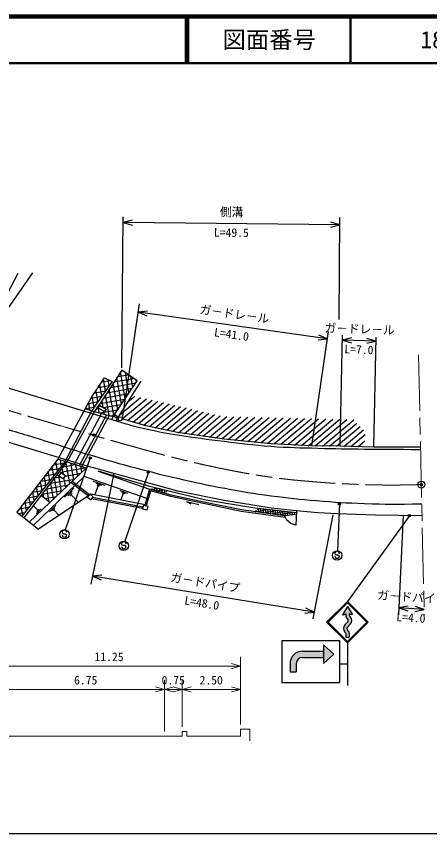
# Model space of a CAD drawing. Units: millimetres, scale not verified, with parts at other scales. Extents: x 40000 to 680000, y 20000 to 380000.
# Drawn here: x 472464 to 560968, y 205000 to 380000 of the extents above; entities that cross this region are included whole.
import ezdxf
from ezdxf.enums import TextEntityAlignment as Align

# ---------------------------------------------------------------- set-up
doc = ezdxf.new("R2010")
doc.units = ezdxf.units.MM
doc.header["$LTSCALE"] = 1000
doc.header["$PDMODE"] = 32
doc.header["$PDSIZE"] = 500
doc.linetypes.add('CHAIN', pattern=[18.5, 12, -1.5, 3.5, -1.5])
for name, color, linetype, lineweight in [('M-BGD', 7, 'Continuous', 25), ('M-BMK', 2, 'CHAIN', 13), ('M-BMK-SRVR', 3, 'Continuous', 25), ('M-STR-HTXT', 7, 'Continuous', 13), ('M-STR-STRC', 7, 'Continuous', 25), ('M-TTL', 2, 'Continuous', 140), ('M-TTL-BAND', 7, 'Continuous', 25), ('M-TTL-LINE', 7, 'Continuous', 50)]:
    doc.layers.add(name, color=color, linetype=linetype, lineweight=lineweight)
doc.layers.add('M-TTL-TXT', color=7, linetype='Continuous')
doc.styles.add('@ＭＳ ゴシック', font='')
doc.styles.add('ＭＳ ゴシック', font='')
doc.styles.get('@ＭＳ ゴシック').set_extended_font_data('@MS Gothic')
doc.styles.get('ＭＳ ゴシック').set_extended_font_data('MS Gothic')

msp = doc.modelspace()

# ---------------------------------------------------------------- hatches: boundary and pattern name
at = {"layer": 'M-BGD'}
h = msp.add_hatch(dxfattribs=at)
h.set_pattern_fill('USER', color=256, style=0, pattern_type=2)
h.set_pattern_definition([(190, (248271339, 336810221), (173.64818, -984.80775), []), (280, (248271339, 336810221), (984.80775, 173.64818), [])])
h.paths.add_polyline_path([(490168, 296813), (490325, 296699), (490356, 296677), (491726, 295899), (491324, 295358), (489975, 296125), (489737, 296260), (489185, 295393), (492358, 294543), (493229, 294309), (493260, 294356), (493453, 294647), (498324, 301978), (495020, 304256)])
h = msp.add_hatch(dxfattribs=at)
h.set_pattern_fill('USER', color=256, style=0, pattern_type=2)
h.set_pattern_definition([(190, (248268444, 336810169), (173.64818, -984.80775), []), (280, (248268444, 336810169), (984.80775, 173.64818), [])])
h.paths.add_polyline_path([(488655, 298518), (487229, 295961), (488620, 295544), (489403, 296779), (492950, 301804), (491351, 302621)])
h = msp.add_hatch(dxfattribs=at)
h.set_pattern_fill('USER', color=256, style=0, pattern_type=2)
h.set_pattern_definition([(220, (248321470, 336802619), (642.78761, -766.04444), [])])
h.paths.add_polyline_path([(547055, 287804), (547197, 291038), (544673, 293679), (516678, 294325), (497252, 298844), (494319, 294183), (495061, 293838), (500185, 292340), (506967, 290880), (516983, 289445), (527025, 288480), (535738, 288023), (541789, 287945)])
h = msp.add_hatch(dxfattribs=at)
h.set_pattern_fill('USER', color=256, style=0, pattern_type=2)
h.set_pattern_definition([(190, (248258901, 336794622), (173.64818, -984.80775), []), (280, (248258901, 336794622), (984.80775, 173.64818), [])])
h.paths.add_polyline_path([(472555, 273831), (473653, 272961), (482895, 284690), (481359, 285176)])
h = msp.add_hatch(dxfattribs=at)
h.set_pattern_fill('USER', color=256, style=0, pattern_type=2)
h.set_pattern_definition([(190, (248259488, 336791884), (173.64818, -984.80775), []), (280, (248259488, 336791884), (984.80775, 173.64818), [])])
h.paths.add_polyline_path([(477801, 277392), (479664, 275883), (484148, 280154), (484427, 280421), (487410, 283263), (486434, 283572), (483298, 284563), (481739, 282528), (482056, 282305), (482960, 281671), (482450, 280999), (481534, 281614), (481206, 281834)])
h = msp.add_hatch(dxfattribs=at)
h.set_pattern_fill('USER', color=256, style=0, pattern_type=2)
h.set_pattern_definition([(190, (248281189, 336791109), (86.82409, -492.40388), []), (280, (248281189, 336791109), (492.40388, 86.82409), [])])
h.paths.add_polyline_path([(504819, 278381), (504183, 277886), (501363, 278659), (501824, 279144)])
h = msp.add_hatch(dxfattribs=at)
h.set_pattern_fill('USER', color=256, style=0, pattern_type=2)
h.set_pattern_definition([(190, (248304427, 336786494), (86.82409, -492.40388), []), (280, (248304427, 336786494), (492.40388, 86.82409), [])])
h.paths.add_polyline_path([(532442, 273699), (532426, 273408), (529966, 273068), (523477, 273950), (524153, 274613)])
at = {"layer": 'M-STR-STRC'}
for points in [[(543363, 253624), (542348, 251981, 0.69923), (542436, 251871), (542989, 252052), (542989, 251807, 0.19891), (543318, 251012), (543439, 250890, -0.41421), (543439, 250360), (542819, 249740, 0.41421), (542819, 248150), (542879, 248090, -0.19891), (542989, 247825), (542989, 247043), (543738, 247043), (543738, 247825, 0.19891), (543409, 248620), (543409, 248620), (543349, 248680, -0.41421), (543349, 249210), (543969, 249830, 0.41421), (543969, 251420), (543969, 251420), (543848, 251542, -0.19891), (543738, 251807), (543738, 251807), (543738, 252052), (544291, 251871, 0.69923), (544378, 251981)], [(538203, 244077), (538203, 245413), (540429, 243409), (538203, 241405), (538203, 242741)], [(533749, 244077), (538203, 244077), (538203, 242741), (533749, 242741, 0.41421), (532413, 241405), (532413, 239623), (531077, 239623), (531077, 241405, -0.41421)]]:
    msp.add_hatch(color=256, dxfattribs=at).paths.add_polyline_path(points)

# ---------------------------------------------------------------- linework, layer by layer
at = {"layer": 'M-BGD'}
for p, q in [((495070, 304762), (495334, 337060)), ((497261, 336346), (495324, 335848)), ((541556, 315085), (541752, 336908)), ((541738, 335385), (495324, 335848)), ((495324, 335848), (497250, 335311)), ((539801, 334886), (541738, 335385)), ((541738, 335385), (539811, 335921)), ((468792, 317399), (472890, 325034)), ((470125, 316646), (475976, 325051)), ((495235, 294298), (498856, 318425)), ((500574, 316886), (498589, 316642)), ((539050, 310966), (498589, 316642)), ((498589, 316642), (500430, 315861)), ((535738, 288023), (539272, 312505)), ((539050, 310966), (537208, 311747)), ((541789, 287945), (542339, 311739)), ((537065, 310722), (539050, 310966)), ((544263, 311153), (542315, 310699)), ((549461, 310463), (542315, 310699)), ((542315, 310699), (544228, 310118)), ((547514, 310009), (549461, 310463)), ((549461, 310463), (547548, 311044)), ((548999, 287752), (549479, 311307)), ((493794, 293352), (499191, 301895)), ((487229, 295961), (481359, 285176)), ((489737, 296260), (490168, 296813)), ((489975, 296125), (490325, 296699)), ((482895, 284690), (488620, 295544)), ((489185, 295393), (483298, 284563)), ((490731, 294978), (484859, 284069)), ((491784, 294697), (485888, 283744)), ((492358, 294543), (486434, 283572)), ((493229, 294309), (492846, 293640)), ((494362, 293735), (493260, 294356)), ((494417, 294131), (493453, 294647)), ((494325, 293471), (494432, 294246)), ((494432, 294246), (495105, 294153)), ((495105, 294153), (494998, 293378)), ((494998, 293378), (494325, 293471)), ((482895, 284690), (473653, 272961)), ((482056, 282305), (481534, 281614)), ((493340, 282095), (488414, 258400)), ((487886, 277272), (484148, 280154)), ((488154, 277547), (484427, 280421)), ((488943, 280485), (491381, 279625)), ((489466, 280027), (490685, 279596)), ((482763, 277042), (484760, 278962)), ((483455, 277322), (484453, 278282)), ((489990, 279568), (489302, 277617)), ((489685, 279675), (490295, 279460)), ((494590, 278493), (496269, 277901)), ((501005, 278757), (500000, 275268)), ((501193, 278372), (500279, 275201)), ((483896, 277362), (484395, 277843)), ((484146, 277603), (485682, 276005)), ((488237, 277681), (487720, 277078)), ((487720, 277078), (488383, 276508)), ((488901, 277111), (488237, 277681)), ((488383, 276508), (488901, 277111)), ((499566, 274586), (488537, 276688)), ((499646, 274920), (488795, 276988)), ((495311, 277861), (494837, 276518)), ((494950, 278177), (495790, 277881)), ((495101, 277935), (495521, 277787)), ((479664, 275883), (475244, 271723)), ((477038, 274244), (476197, 275138)), ((479539, 273941), (480913, 275262)), ((480015, 274134), (480701, 274794)), ((499536, 274464), (499745, 275330)), ((499745, 275330), (500610, 275121)), ((500610, 275121), (500402, 274255)), ((508895, 276123), (511573, 275497)), ((508895, 276123), (509808, 275635)), ((477807, 274547), (476690, 273495)), ((477423, 274396), (476864, 273870)), ((477178, 274376), (476899, 274113)), ((480318, 274162), (480662, 274492)), ((480490, 274327), (481547, 273228)), ((500402, 274255), (499536, 274464)), ((532426, 273408), (529966, 273068)), ((540258, 273271), (535960, 250972)), ((555305, 273088), (554313, 251866)), ((474120, 272591), (477215, 270200)), ((490768, 260354), (488779, 260153)), ((536242, 252433), (488779, 260153)), ((488779, 260153), (490602, 259332)), ((534252, 252232), (536242, 252433)), ((536242, 252433), (534418, 253254)), ((556343, 253730), (554382, 253339)), ((559788, 252985), (554382, 253339)), ((554382, 253339), (556276, 252697)), ((557827, 252595), (559788, 252985)), ((559788, 252985), (557894, 253628))]:
    msp.add_line(p, q, dxfattribs=at)
for points in [[(495560, 292816), (456661, 304637), (455948, 306428), (458532, 310778), (467283, 321798)], [(488620, 295544), (493229, 294309), (498324, 301978), (495020, 304256), (490168, 296813), (490356, 296677), (491726, 295899), (491324, 295358), (489737, 296260), (489185, 295393)], [(559342, 273035), (549342, 273165), (541203, 273478), (537004, 273713), (532465, 274104), (527018, 274709), (516932, 276309), (507020, 278343), (496969, 281091), (486637, 283949), (461960, 291450), (450606, 294482), (447525, 295262)], [(559014, 287786), (548999, 287752), (541789, 287945), (535738, 288023), (527025, 288480), (516983, 289445), (506967, 290880), (500185, 292340), (495061, 293838)], [(487410, 283263), (481359, 285176), (472555, 273831)], [(472555, 273831), (474120, 272591), (483298, 284563)], [(487410, 283263), (479664, 275883), (477801, 277392)], [(481739, 282528), (482960, 281671), (482450, 280999), (481206, 281834)], [(532442, 273699), (523565, 274677), (513009, 276434), (504819, 278381), (501063, 279338), (489953, 282621), (501005, 278757)], [(500428, 276752), (486967, 281500), (476107, 271056)], [(529966, 273068), (520680, 274331), (512623, 275981), (505626, 277491), (501005, 278757)], [(530086, 272727), (520626, 274013), (512557, 275665), (505549, 277178), (501193, 278372)], [(500034, 275386), (488380, 277699), (477215, 270200)], [(532465, 274104), (532294, 271057), (531268, 271388), (530364, 272118), (530086, 272727), (529966, 273068)]]:
    msp.add_lwpolyline(points, dxfattribs=at)
msp.add_lwpolyline([(487229, 295961), (488655, 298518), (491351, 302621), (492950, 301804), (489403, 296779), (488620, 295544)], close=True, dxfattribs=at)
for points, knots in [([(559286, 275561), (553423, 275482), (551822, 275442), (547043, 275617), (543024, 275765), (540774, 275904), (536766, 276243), (532951, 276566), (530813, 276776), (527017, 277280), (523120, 277798), (520944, 278149), (517079, 278871), (513137, 279608), (510944, 280106), (507037, 281010), (503077, 281926), (500868, 282486), (496942, 283540), (493348, 284505), (491351, 285110), (487787, 286183), (483525, 287467), (481174, 288305), (476919, 289609), (473026, 290802), (470833, 291428), (466928, 292583), (463660, 293549), (461834, 294105), (458555, 295035), (456449, 295632), (455241, 295860), (453134, 296456), (453048, 296481), (453004, 296518), (452914, 296524), (452721, 296537), (452610, 296518), (452419, 296485), (452136, 296437), (451955, 296429), (451716, 296269), (451488, 296116), (451358, 296013), (451206, 295784), (450934, 295375), (450847, 295106), (450664, 294650), (450591, 294467), (450565, 294404), (450487, 294178)], [0, 0, 0, 0, 1, 1, 1, 2, 2, 2, 3, 3, 3, 4, 4, 4, 5, 5, 5, 6, 6, 6, 7, 7, 7, 8, 8, 8, 9, 9, 9, 10, 10, 10, 11, 11, 11, 12, 12, 12, 13, 13, 13, 14, 14, 14, 15, 15, 15, 16, 16, 16, 17, 17, 17, 17]), ([(559027, 287210), (553201, 287224), (551717, 287224), (547032, 287286), (543130, 287337), (540943, 287355), (537042, 287468), (533097, 287583), (530883, 287594), (526947, 287886), (523044, 288174), (520869, 288484), (516983, 288955), (513054, 289431), (510848, 289678), (506941, 290311), (503024, 290947), (500840, 291411), (497003, 292424), (496438, 292573), (496248, 292616), (495560, 292816)], [0, 0, 0, 0, 1, 1, 1, 2, 2, 2, 3, 3, 3, 4, 4, 4, 5, 5, 5, 6, 6, 6, 7, 7, 7, 7])]:
    msp.add_open_spline(points, degree=3, knots=knots, dxfattribs=at)
msp.add_point((489000, 290335), dxfattribs=at)
at = {"layer": 'M-BMK'}
msp.add_line((558576, 307497), (559817, 251713), dxfattribs=at)
msp.add_open_spline([(559193, 279744), (554814, 279654), (553653, 279606), (550103, 279666), (547978, 279702), (546787, 279731), (544664, 279823), (541670, 279952), (539991, 280026), (537004, 280276), (533081, 280606), (530877, 280767), (526979, 281320), (523052, 281877), (520863, 282282), (516974, 283061), (513054, 283846), (510875, 284369), (506992, 285321), (503051, 286288), (500872, 286941), (496959, 288017), (494255, 288760), (492749, 289207), (490054, 289981), (484155, 291675), (480854, 292639), (474966, 294369), (469602, 295945), (466632, 296945), (461246, 298442), (458846, 299110), (457501, 299486), (455081, 300078), (448021, 301807), (444097, 302926), (436966, 304337), (433070, 305107), (430883, 305532), (426950, 306084), (423079, 306628), (420886, 306761), (416986, 307023), (413093, 307285), (410906, 307435), (407004, 307423), (403095, 307412), (400906, 307245), (397007, 306962), (393100, 306679), (390905, 306523), (387026, 305971), (383083, 305410), (380897, 304939), (377002, 304105), (373087, 303266), (370893, 302786), (367021, 301763), (365030, 301237), (363922, 300910), (361962, 300276), (359977, 299634), (358884, 299215), (356926, 298494), (353036, 297061), (350841, 296295), (347016, 294696), (343023, 293026), (340874, 291888), (336988, 289983), (333045, 288050), (330867, 286906), (326980, 284862), (323023, 282781), (320863, 281509), (316947, 279352), (305279, 272927), (298762, 269292), (287089, 262875), (281458, 259780), (278266, 258115), (272651, 254990), (266798, 251734), (264949, 250670), (257737, 246527)], degree=3, knots=[0, 0, 0, 0, 1, 1, 1, 2, 2, 2, 3, 3, 3, 4, 4, 4, 5, 5, 5, 6, 6, 6, 7, 7, 7, 8, 8, 8, 9, 9, 9, 10, 10, 10, 11, 11, 11, 12, 12, 12, 13, 13, 13, 14, 14, 14, 15, 15, 15, 16, 16, 16, 17, 17, 17, 18, 18, 18, 19, 19, 19, 20, 20, 20, 21, 21, 21, 22, 22, 22, 23, 23, 23, 24, 24, 24, 25, 25, 25, 26, 26, 26, 27, 27, 27, 28, 28, 28, 28], dxfattribs=at)
at = {"layer": 'M-BMK-SRVR'}
msp.add_circle((559193, 279744), 750, dxfattribs=at)
msp.add_point((559193, 279744), dxfattribs=at)
msp.add_point((559193, 279744), dxfattribs=at)
at = {"layer": 'M-STR-HTXT'}
for p, q in [((520442, 228395), (520442, 242895)), ((520442, 240895), (464192, 240895)), ((518510, 241412), (520442, 240895)), ((520442, 240895), (518510, 240377)), ((502260, 236412), (504192, 235895)), ((504192, 226895), (504192, 237895)), ((504192, 235895), (506124, 236412)), ((506010, 236412), (507942, 235895)), ((507942, 227895), (507942, 237895)), ((507942, 235895), (509874, 236412)), ((518510, 236412), (520442, 235895)), ((504192, 235895), (470442, 235895)), ((504192, 235895), (502260, 235377)), ((507942, 235895), (504192, 235895)), ((506124, 235377), (504192, 235895)), ((507942, 235895), (506010, 235377)), ((520442, 235895), (507942, 235895)), ((509874, 235377), (507942, 235895)), ((520442, 235895), (518510, 235377)), ((504192, 225895), (470442, 225895)), ((507942, 225895), (504192, 225895)), ((507942, 225895), (507942, 226895)), ((507942, 226895), (508942, 226895)), ((508942, 226895), (508942, 225895)), ((520442, 225895), (508942, 225895)), ((520442, 225895), (520442, 227395)), ((522442, 227395), (520442, 227395)), ((522442, 227395), (522442, 224895))]:
    msp.add_line(p, q, dxfattribs=at)
at = {"layer": 'M-STR-STRC'}
for p, q in [((488305, 285452), (482938, 270074)), ((500752, 282420), (495700, 267599)), ((541636, 275614), (541205, 265575)), ((556549, 272949), (543363, 254739)), ((482259, 269469), (482365, 269333)), ((482365, 269333), (482610, 269221)), ((482610, 269221), (482911, 269219)), ((482911, 269219), (483156, 269080)), ((483156, 269080), (483256, 268962)), ((494962, 267008), (495068, 266871)), ((495068, 266871), (495313, 266760)), ((495313, 266760), (495614, 266757)), ((495614, 266757), (495859, 266618)), ((495859, 266618), (495959, 266500)), ((540642, 264956), (540748, 264820)), ((540748, 264820), (540993, 264708)), ((540993, 264708), (541294, 264705)), ((541294, 264705), (541539, 264566)), ((541539, 264566), (541638, 264448)), ((543363, 254739), (538909, 250284)), ((543363, 254421), (539227, 250284)), ((547818, 250284), (543363, 254739)), ((547500, 250284), (543363, 254421)), ((543363, 253624), (542348, 251981)), ((542436, 251871), (542989, 252052)), ((542989, 252052), (542989, 251807)), ((542989, 252052), (542989, 251807)), ((543363, 253624), (544378, 251981)), ((544291, 251871), (543738, 252052)), ((543738, 252052), (543738, 251807)), ((543738, 252052), (543738, 251807)), ((538909, 250284), (543363, 245830)), ((539227, 250284), (543363, 246148)), ((543439, 250360), (542819, 249740)), ((543318, 251012), (543439, 250890)), ((543363, 245830), (547818, 250284)), ((543363, 246148), (547500, 250284)), ((543848, 251542), (543969, 251420)), ((543969, 249830), (543349, 249210)), ((543409, 248620), (543349, 248680)), ((542819, 248150), (542879, 248090)), ((542989, 247825), (542989, 247043)), ((542989, 247825), (542989, 247043)), ((542989, 247043), (543738, 247043)), ((543738, 247825), (543738, 247043)), ((543738, 247825), (543738, 247043)), ((529295, 246304), (529295, 238635)), ((541765, 246304), (529295, 246304)), ((538203, 245413), (538203, 241405)), ((538203, 245413), (540429, 243409)), ((541765, 237396), (541765, 246304)), ((543363, 245830), (543363, 236726)), ((533749, 244077), (538203, 244077)), ((540429, 243409), (538203, 241405)), ((533749, 242741), (538203, 242741)), ((531077, 241405), (531077, 239623)), ((532413, 241405), (532413, 239623)), ((543363, 241291), (541765, 241291)), ((529295, 238629), (529295, 237396)), ((531077, 239623), (532413, 239623)), ((529295, 237396), (541765, 237396))]:
    msp.add_line(p, q, dxfattribs=at)
for centre, radius in [((488305, 285452), 150), ((488305, 285452), 120), ((488305, 285452), 90), ((488305, 285452), 60), ((488305, 285452), 30), ((500752, 282420), 150), ((500752, 282420), 120), ((500752, 282420), 90), ((500752, 282420), 60), ((500752, 282420), 30), ((541636, 275614), 150), ((541636, 275614), 120), ((541636, 275614), 90), ((541636, 275614), 60), ((541636, 275614), 30), ((556637, 273070), 150), ((556637, 273070), 120), ((556637, 273070), 90), ((556637, 273070), 60), ((556637, 273070), 30), ((482757, 269091), 1000), ((495459, 266629), 1000), ((541139, 264577), 1000)]:
    msp.add_circle(centre, radius, dxfattribs=at)
for centre, radius, start, end in [((482759, 269465), 500, 359.55488, 179.55488), ((482756, 268966), 500, 179.55488, 359.55488), ((495459, 266504), 500, 179.55488, 359.55488), ((495462, 267004), 500, 359.55488, 179.55488), ((541138, 264452), 500, 179.55488, 359.55488), ((541142, 264952), 500, 359.55488, 179.55488), ((542412, 251942), 75, 148.28723, 288.13651), ((544113, 251807), 1124, 180, 225), ((543174, 250625), 375, 315, 45), ((544113, 251807), 375, 180, 225), ((543174, 250625), 1124, 315, 45), ((544315, 251942), 75, 251.86349, 31.71277), ((543614, 248945), 1124, 135, 225), ((543614, 248945), 375, 135, 225), ((542614, 247825), 1124, 0, 45), ((542614, 247825), 375, 0, 45), ((533749, 241405), 2672, 90, 180), ((533749, 241405), 1336, 90, 180)]:
    msp.add_arc(centre, radius, start, end, dxfattribs=at)
for p in [(488305, 285452), (500752, 282420), (541636, 275614), (556637, 273070)]:
    msp.add_point(p, dxfattribs=at)
at = {"layer": 'M-TTL'}
msp.add_line((680000, 380000), (40000, 380000), dxfattribs=at)
at = {"layer": 'M-TTL-BAND'}
msp.add_line((40000, 205000), (579000, 205000), dxfattribs=at)
at = {"layer": 'M-TTL-LINE'}
for p, q in [((508747, 380000), (508747, 370000)), ((509247, 380000), (509247, 370000)), ((543997, 380000), (543997, 370000)), ((40000, 370000), (680000, 370000))]:
    msp.add_line(p, q, dxfattribs=at)

# ---------------------------------------------------------------- texts
at = {"layer": 'M-BGD', "style": 'ＭＳ ゴシック'}
for s, rotation, p in [('側溝', 359.428, (518541, 336616)), ('ガ－ドレ－ル', 352.014, (518958, 314794)), ('ガ－ドレ－ル', 358.106, (545921, 311581)), ('ガ－ドパイプ', 350.761, (512671, 257280)), ('ガ－ドパイプ', 356.255, (557150, 254160))]:
    msp.add_text(s, height=1833, rotation=rotation, dxfattribs=at).set_placement(p, align=Align.BOTTOM_CENTER)
at = {"layer": 'M-BGD', "style": '@ＭＳ ゴシック'}
for s, rotation, p in [('L=49.5', 359.428, (518521, 334616)), ('L=41.0', 352.014, (518680, 312814)), ('L=7.0', 358.106, (545855, 309582)), ('L=48.0', 350.761, (512349, 255306)), ('L=4.0', 356.255, (557020, 252164))]:
    msp.add_text(s, height=1833, rotation=rotation, dxfattribs=at).set_placement(p, align=Align.TOP_CENTER)
at = {"layer": 'M-STR-HTXT', "style": 'ＭＳ ゴシック'}
for s, p in [('11.25', (492317, 241395)), ('6.75', (487317, 236395)), ('0.75', (506067, 236395)), ('2.50', (514192, 236395))]:
    msp.add_text(s, height=1833, dxfattribs=at).set_placement(p, align=Align.BOTTOM_CENTER)
at = {"layer": 'M-TTL-TXT', "style": 'ＭＳ ゴシック'}
for s, p in [('図面番号', (526622, 375000)), ('18', (561497, 375000))]:
    msp.add_text(s, height=3666, dxfattribs=at).set_placement(p, align=Align.MIDDLE_CENTER)

doc.saveas('drawing.dxf')
